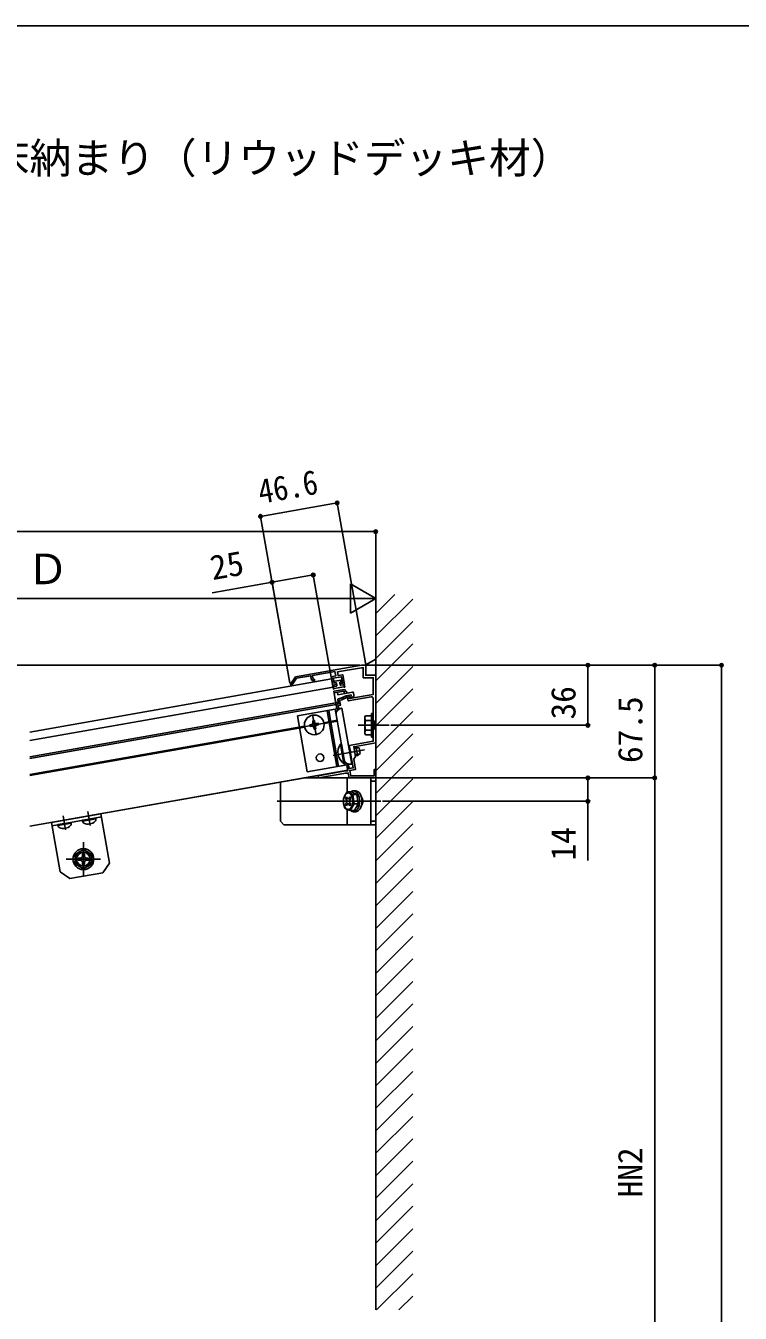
# Model space of a CAD drawing. Units: millimetres, scale not verified. Extents: x -875 to 875, y -1304 to 1297.
# Drawn here: x -438 to -10, y 475 to 1246 of the extents above; entities that cross this region are included whole.
import ezdxf
from ezdxf.enums import TextEntityAlignment as Align

# ---------------------------------------------------------------- set-up
doc = ezdxf.new("R2010")
doc.units = ezdxf.units.MM
doc.header["$LTSCALE"] = 8
for name, color, linetype in [('0-1_USER1', 3, 'Continuous'), ('0-2_YKK_11', 7, 'Continuous'), ('0-3_YKK_12', 2, 'Continuous'), ('0-4_YKK_13', 4, 'Continuous'), ('0-5_YKK_D', 6, 'Continuous'), ('0-6_YKK_ZWAK', 7, 'Continuous'), ('0-7_YSS_K', 3, 'Continuous')]:
    doc.layers.add(name, color=color, linetype=linetype)
doc.styles.add('ＭＳ ゴシック', font='')
doc.styles.get('ＭＳ ゴシック').set_extended_font_data('MS Gothic')

msp = doc.modelspace()

# ---------------------------------------------------------------- linework, layer by layer
at = {"layer": '0-2_YKK_11'}
for points in [[(-265.683, 854.909), (-264.454, 854.048), (-265.028, 853.229), (-266.596, 854.327), (-266.978, 856.494), (-275.44, 855.002), (-278.323, 850.885), (-279.142, 851.458), (-276.022, 855.914)], [(-276.022, 855.914), (-236.662, 862.855), (-234.062, 862.855), (-234.062, 856.855), (-228.062, 856.855), (-228.062, 842.193), (-228.062, 816.341), (-241.211, 814.023), (-240.17, 808.114), (-241.224, 806.608), (-240.13, 800.404), (-243.577, 799.796), (-243.005, 796.555), (-229.062, 796.555), (-229.062, 800.355), (-228.062, 800.355), (-228.062, 795.355), (-244.012, 795.355), (-244.524, 798.255), (-245.983, 798.255), (-262.294, 795.378), (-262.52, 796.659), (-246.097, 799.555), (-244.753, 799.555), (-245.128, 801.679), (-244.617, 802.409), (-244.225, 802.322), (-243.982, 800.943), (-241.52, 801.377), (-243.073, 810.183), (-242.987, 810.384), (-243.082, 810.926), (-243.232, 811.085), (-243.882, 814.77), (-229.562, 817.295), (-229.562, 826.396), (-229.442, 826.58), (-229.442, 827.13), (-229.562, 827.313), (-229.562, 842.944)], [(-230.736, 843.929), (-244.533, 841.496), (-244.926, 843.728), (-248.423, 842.097), (-249.677, 841.876), (-249.138, 838.823), (-250.616, 838.563), (-250.407, 837.381), (-251.392, 837.207), (-251.774, 839.374), (-250.297, 839.634), (-250.748, 842.195), (-249.982, 842.837), (-248.727, 843.059), (-245.575, 844.528), (-244.098, 844.789), (-243.756, 842.852), (-229.562, 845.355), (-229.562, 855.355), (-235.562, 855.355), (-235.562, 861.355), (-236.531, 861.355), (-250.888, 858.823), (-250.506, 856.656), (-247.798, 857.134), (-246.756, 851.225), (-248.972, 850.834), (-249.145, 851.819), (-247.914, 852.036), (-248.609, 855.976), (-253.533, 855.107), (-253.012, 852.153), (-251.781, 852.37), (-251.607, 851.385), (-253.823, 850.994), (-254.691, 855.918), (-251.983, 856.396), (-252.452, 859.055), (-265.993, 856.667), (-265.683, 854.909)]]:
    msp.add_lwpolyline(points, dxfattribs=at)
msp.add_arc((-230.562, 842.944), 1, 360, 99.99998, dxfattribs=at)
at = {"layer": '0-3_YKK_12'}
for p, q in [((-254.465, 854.637), (-435.03, 822.799)), ((-253.597, 849.713), (-435.03, 817.722)), ((-254.465, 854.637), (-253.476, 849.024)), ((-253.163, 847.252), (-251.288, 836.616)), ((-435.03, 807.06), (-251.774, 839.373)), ((-263.75, 820.914), (-265.938, 833.322)), ((-270.699, 826.389), (-435.03, 797.413)), ((-270.595, 825.798), (-435.03, 796.804)), ((-271.049, 826.024), (-258.64, 828.212)), ((-251.109, 829.843), (-259.093, 828.435)), ((-251.005, 829.252), (-258.989, 827.845)), ((-238.562, 826.855), (-219.992, 826.855)), ((-253.503, 808.815), (-234.791, 812.115)), ((-245.384, 803.133), (-244.828, 799.98)), ((-435.03, 766.443), (-244.828, 799.98)), ((-263.521, 796.684), (-435.03, 766.443)), ((-225.062, 781.356), (-287.104, 781.356)), ((-413.734, 764.207), (-415.227, 772.676)), ((-398.962, 766.811), (-400.455, 775.281)), ((-403.031, 736.449), (-403.031, 756.949)), ((-413.281, 746.699), (-392.781, 746.699))]:
    msp.add_line(p, q, dxfattribs=at)
at = {"layer": '0-4_YKK_13'}
for p, q in [((-234.362, 862.855), (-228.062, 866.492)), ((-253.419, 848.732), (-253.419, 849.799)), ((-253.171, 850.094), (-251.483, 850.392)), ((-253.163, 847.252), (-246.706, 848.391)), ((-252.934, 848.638), (-252.924, 848.665)), ((-252.838, 852.894), (-252.769, 852.5)), ((-247.26, 849.816), (-252.694, 848.858)), ((-248.852, 853.902), (-252.595, 853.242)), ((-251.83, 852.361), (-252.421, 852.257)), ((-251.483, 852.118), (-251.24, 850.739)), ((-249.513, 852.465), (-249.27, 851.086)), ((-249.27, 852.813), (-248.679, 852.917)), ((-247.234, 851.141), (-248.922, 850.843)), ((-248.505, 853.658), (-248.435, 853.264)), ((-246.959, 849.692), (-246.978, 849.714)), ((-246.536, 849.946), (-246.9, 850.948)), ((-244.851, 846.179), (-246.706, 848.391)), ((-253.163, 847.252), (-252.035, 840.851)), ((-247.081, 847.309), (-252.99, 846.267)), ((-250.766, 840.567), (-251.455, 840.445)), ((-251.02, 846.615), (-250.759, 845.137)), ((-250.759, 845.137), (-241.896, 846.7)), ((-250.748, 842.195), (-250.523, 840.914)), ((-250.343, 842.774), (-248.866, 843.034)), ((-248.866, 843.034), (-245.714, 844.504)), ((-247.081, 847.309), (-246.82, 845.832)), ((-242.717, 845.032), (-245.714, 844.504)), ((-242.852, 843.485), (-242.717, 845.032)), ((-241.868, 843.659), (-242.852, 843.485)), ((-241.317, 846.295), (-241.057, 844.817)), ((-435.03, 808.075), (-251.948, 840.357)), ((-257.197, 835.574), (-251.293, 802.091)), ((-256.212, 835.748), (-250.308, 802.265)), ((-246.369, 802.959), (-252.273, 836.443)), ((-242.429, 803.654), (-248.333, 837.137)), ((-230.562, 833.855), (-230.562, 819.855)), ((-230.562, 833.855), (-229.562, 833.855)), ((-229.562, 833.855), (-229.562, 819.855)), ((-269.019, 798.965), (-274.923, 832.449)), ((-263.28, 826.886), (-262.296, 827.06)), ((-234.562, 831.855), (-234.129, 832.605)), ((-234.562, 821.855), (-234.562, 831.855)), ((-230.562, 832.605), (-234.131, 832.605)), ((-230.562, 829.741), (-234.115, 829.741)), ((-230.562, 832.605), (-230.562, 821.105)), ((-229.562, 829.455), (-229.062, 829.455)), ((-229.062, 829.455), (-229.062, 824.255)), ((-234.562, 821.855), (-234.129, 821.105)), ((-234.131, 821.105), (-230.562, 821.105)), ((-230.562, 823.968), (-234.115, 823.968)), ((-230.562, 819.855), (-229.562, 819.855)), ((-229.562, 824.255), (-229.062, 824.255)), ((-249.111, 815.581), (-248.61, 815.669)), ((-248.61, 815.669), (-246.561, 804.049)), ((-244.08, 813.015), (-243.588, 813.102)), ((-243.966, 812.371), (-243.474, 812.458)), ((-241.012, 812.892), (-238.363, 813.359)), ((-240.371, 809.257), (-237.722, 809.724)), ((-238.032, 813.27), (-239.845, 813.762)), ((-237.442, 809.921), (-238.977, 808.838)), ((-238.032, 813.27), (-237.442, 809.921)), ((-243.325, 808.736), (-242.833, 808.823)), ((-243.212, 808.091), (-242.719, 808.178)), ((-240.257, 808.612), (-238.977, 808.838)), ((-245.146, 786.831), (-245.146, 795.355)), ((-231.062, 767.355), (-231.062, 795.355)), ((-285.104, 769.355), (-285.104, 792.88)), ((-241.838, 785.437), (-245.058, 786.931)), ((-245.058, 786.931), (-242.565, 786.931)), ((-239.345, 785.437), (-242.565, 786.931)), ((-241.294, 787.605), (-239.987, 787.605)), ((-228.062, 793.355), (-231.062, 793.355)), ((-245.593, 784.02), (-246.099, 783.144)), ((-246.099, 783.144), (-245.572, 782.231)), ((-245.572, 780.478), (-246.099, 779.566)), ((-246.099, 779.566), (-245.593, 778.689)), ((-245.066, 783.108), (-245.593, 784.02)), ((-245.593, 778.689), (-245.066, 779.601)), ((-243.527, 784.02), (-244.054, 783.108)), ((-244.054, 779.601), (-243.527, 778.689)), ((-243.547, 782.231), (-243.021, 783.144)), ((-243.021, 779.566), (-243.547, 780.478)), ((-243.021, 783.144), (-243.527, 784.02)), ((-243.527, 778.689), (-243.021, 779.566)), ((-243.332, 775.778), (-240.975, 779.86)), ((-240.975, 779.86), (-241.838, 785.437)), ((-241.838, 785.437), (-239.345, 785.437)), ((-240.975, 779.86), (-238.482, 779.86)), ((-240.839, 775.778), (-238.482, 779.86)), ((-240.839, 775.778), (-238.482, 779.86)), ((-238.482, 779.86), (-239.345, 785.437)), ((-422.145, 768.715), (-392.6, 773.924)), ((-421.797, 766.745), (-392.253, 771.955)), ((-403.491, 769.973), (-395.787, 771.331)), ((-395.613, 770.854), (-395.787, 771.331)), ((-392.6, 773.924), (-387.391, 744.38)), ((-245.146, 767.355), (-245.146, 776.446)), ((-243.332, 775.778), (-240.839, 775.778)), ((-241.294, 775.105), (-239.987, 775.105)), ((-422.145, 768.715), (-416.935, 739.17)), ((-418.264, 767.368), (-410.559, 768.727)), ((-418.264, 766.86), (-410.385, 768.25)), ((-418.264, 766.86), (-418.264, 767.368)), ((-418.264, 766.86), (-417.985, 766.095)), ((-410.385, 768.25), (-410.559, 768.727)), ((-410.385, 768.25), (-410.385, 767.435)), ((-403.491, 769.465), (-395.613, 770.854)), ((-403.491, 769.465), (-403.491, 769.973)), ((-403.491, 769.465), (-403.213, 768.699)), ((-395.613, 770.854), (-395.613, 770.039)), ((-285.104, 769.355), (-283.104, 767.355)), ((-283.104, 767.355), (-228.062, 767.355)), ((-228.062, 769.355), (-231.062, 769.355)), ((-404.891, 746.079), (-406.131, 746.079)), ((-401.171, 747.319), (-399.931, 747.319)), ((-391.447, 738.588), (-387.391, 744.38)), ((-411.143, 735.115), (-416.935, 739.17)), ((-411.143, 735.115), (-391.447, 738.588))]:
    msp.add_line(p, q, dxfattribs=at)
for points in [[(-248.333, 837.137), (-252.273, 836.443), (-274.923, 832.449)], [(-266.408, 827.35), (-267.393, 827.176), (-267.22, 826.191), (-266.235, 826.365)], [(-264.612, 828.682), (-264.786, 829.667), (-265.771, 829.493), (-265.597, 828.508)], [(-265.076, 825.554), (-264.903, 824.569), (-263.918, 824.743), (-264.092, 825.727)], [(-262.296, 827.06), (-262.469, 828.044), (-263.454, 827.871)], [(-249.111, 815.581), (-247.062, 803.96), (-246.561, 804.049)], [(-241.126, 813.536), (-239.845, 813.762), (-238.977, 808.838)], [(-242.429, 803.654), (-246.369, 802.959), (-269.019, 798.965)], [(-228.062, 767.355), (-228.062, 795.355), (-271.068, 795.355)], [(-245.058, 786.931), (-246.601, 784.89), (-247.415, 782.849)], [(-245.058, 786.931), (-243.813, 786.184), (-241.838, 785.437), (-241.771, 782.649), (-240.975, 779.86), (-242.519, 777.819), (-243.332, 775.778)], [(-243.332, 775.778), (-245.307, 776.525), (-246.552, 777.272), (-247.348, 780.06), (-247.415, 782.849)], [(-403.651, 748.559), (-403.651, 749.799), (-402.411, 749.799), (-402.411, 748.559)], [(-406.131, 746.079), (-406.131, 747.319), (-404.891, 747.319)], [(-402.411, 744.839), (-402.411, 743.599), (-403.651, 743.599), (-403.651, 744.839)], [(-399.931, 747.319), (-399.931, 746.079), (-401.171, 746.079)]]:
    msp.add_lwpolyline(points, dxfattribs=at)
msp.add_lwpolyline([(-403.031, 752.473), (-398.031, 749.586), (-398.031, 743.812), (-403.031, 740.926), (-408.031, 743.812), (-408.031, 749.586)], close=True, dxfattribs=at)
for centre, radius in [((-264.844, 827.118), 5.9), ((-261.371, 807.422), 2.3), ((-403.031, 746.699), 6.25), ((-403.031, 746.699), 5), ((-403.031, 746.699), 4.05)]:
    msp.add_circle(centre, radius, dxfattribs=at)
for centre, radius, start, end in [((-253.119, 849.799), 0.3, 100, 180), ((-253.169, 848.724), 0.25, 177.958, 340), ((-252.642, 848.563), 0.3, 100, 160), ((-252.543, 852.946), 0.3, 100, 190), ((-252.473, 852.552), 0.3, 190, 280), ((-251.778, 852.066), 0.3, 10, 100), ((-251.535, 850.687), 0.3, 280, 10), ((-249.218, 852.517), 0.3, 100, 190), ((-248.974, 851.139), 0.3, 190, 280), ((-248.8, 853.606), 0.3, 10, 100), ((-248.731, 853.212), 0.3, 280, 10), ((-247.207, 849.521), 0.3, 40, 100), ((-247.182, 850.845), 0.3, 20, 100), ((-246.768, 849.852), 0.25, 220, 22.042), ((-251.542, 840.938), 0.5, 190, 280), ((-250.818, 840.862), 0.3, 280, 10), ((-250.256, 842.281), 0.5, 100, 190), ((-241.809, 846.208), 0.5, 10, 100), ((-242.041, 844.644), 1, 280, 10), ((-266.582, 828.335), 1, 280, 10), ((-266.061, 825.38), 1, 10, 100), ((-263.628, 828.856), 1, 190, 280), ((-263.107, 825.901), 1, 100, 190), ((-232.006, 831.185), 2.556, 146.25178, 214.38425), ((-225.009, 826.855), 9.553, 162.41205, 197.58795), ((-232.006, 822.524), 2.556, 145.61575, 213.74822), ((-242.432, 810.767), 8.232, 144.2189, 235.7811), ((-417.139, 766.403), 0.9, 200, 247.94412), ((-415.036, 771.593), 6.5, 247.94412, 312.05588), ((-411.285, 767.435), 0.9, 312.05588, 360), ((-402.367, 769.007), 0.9, 200, 247.94412), ((-400.264, 774.197), 6.5, 247.94412, 312.05588), ((-396.513, 770.039), 0.9, 312.05588, 360), ((-404.891, 748.559), 1.24, 270, 0), ((-401.171, 748.559), 1.24, 180, 270), ((-404.891, 744.839), 1.24, 0, 90), ((-401.171, 744.839), 1.24, 90, 180)]:
    msp.add_arc(centre, radius, start, end, dxfattribs=at)
for centre, major_axis, ratio, start_param, end_param in [((-247.812, 834.183), (-3.939, -0.695), 0.75, 4.712389, 6.2831853), ((-242.95, 806.608), (-3.939, -0.695), 0.75, 0, 1.5707963), ((-241.294, 781.355), (0, 6.25), 0.57735, 6.2831853, 6.7516024), ((-241.294, 781.355), (0, 6.25), 0.57735, 3.1415927, 6.2831853), ((-239.987, 781.355), (0, 6.25), 0.57735, 3.1415927, 6.2831853), ((-246.079, 781.355), (0, 1.24), 0.57735, 3.9269908, 5.4977871), ((-244.56, 783.985), (0, 1.24), 0.57735, 2.3561945, 3.9269908), ((-244.56, 778.724), (0, 1.24), 0.57735, 5.4977871, 7.0685835), ((-243.041, 781.355), (0, 1.24), 0.57735, 0.7853982, 2.3561945), ((-237.538, 781.355), (0, 3), 0.57735, 3.6352614, 5.7895166), ((-238.104, 781.355), (0, -3.25), 0.707107, 0.6578624, 2.4837303), ((-241.294, 781.355), (0, 6.25), 0.57735, 2.6731756, 3.1415927)]:
    msp.add_ellipse(centre, major_axis=major_axis, ratio=ratio, start_param=start_param, end_param=end_param, dxfattribs=at)
msp.add_ellipse((-244.56, 781.355), major_axis=(0, 5), ratio=0.57735, dxfattribs=at)
at = {"layer": '0-5_YKK_D'}
for p, q in [((-297.008, 951.941), (-251.116, 960.033)), ((-234.236, 864.298), (-251.29, 961.018)), ((-279.398, 852.07), (-297.182, 952.926)), ((-228.062, 942.855), (-707, 942.855)), ((-228.062, 857.555), (-228.062, 943.855)), ((-254.639, 855.622), (-265.616, 917.875)), ((-279.398, 852.07), (-290.236, 913.534)), ((-228.062, 902.855), (-243.217, 911.605)), ((-243.217, 911.605), (-243.217, 894.105)), ((-245.562, 902.855), (-599.5, 902.855)), ((-228.062, 902.855), (-258.373, 902.855)), ((-228.062, 902.855), (-243.217, 894.105)), ((-228.062, 857.555), (-228.062, 903.855)), ((-234.062, 863.313), (-234.343, 864.905)), ((-237.636, 862.855), (-828, 862.855)), ((-233.362, 862.855), (-60.062, 862.855)), ((-233.362, 862.855), (-100.062, 862.855)), ((-233.362, 862.855), (-20.062, 862.855)), ((-101.062, 862.855), (-101.062, 826.855)), ((-61.062, 795.355), (-61.062, 862.855)), ((-21.062, 0.8), (-21.062, 862.855)), ((-218.992, 826.855), (-100.062, 826.855)), ((-227.362, 795.355), (-60.062, 795.355)), ((-227.362, 795.355), (-60.062, 795.355)), ((-227.062, 795.355), (-100.062, 795.355)), ((-61.062, 345.3), (-61.062, 795.355)), ((-224.062, 781.356), (-100.062, 781.356))]:
    msp.add_line(p, q, dxfattribs=at)
for points in [[(-265.442, 916.89), (-290.063, 912.549), (-325.945, 906.222)], [(-101.062, 795.355), (-101.062, 781.356), (-101.062, 745.943)]]:
    msp.add_lwpolyline(points, dxfattribs=at)
for centre in [(-251.116, 960.033), (-297.008, 951.941), (-228.062, 942.855), (-265.442, 916.89), (-290.063, 912.549), (-101.062, 862.855), (-61.062, 862.855), (-21.062, 862.855), (-101.062, 826.855), (-101.062, 795.355), (-61.062, 795.355), (-61.062, 795.355), (-101.062, 781.356)]:
    msp.add_circle(centre, 1.075, dxfattribs=at)
at = {"layer": '0-6_YKK_ZWAK'}
msp.add_line((-875, 1245.8), (875, 1245.8), dxfattribs=at)
at = {"layer": '0-7_YSS_K'}
for p, q in [((-228.062, 893.829), (-216.692, 905.198)), ((-228.062, 880.358), (-205.923, 902.497)), ((-228.062, 866.888), (-205.923, 889.027)), ((-228.062, 853.417), (-205.923, 875.557)), ((-228.062, 871.507), (-228.062, 476.712)), ((-228.062, 839.947), (-205.923, 862.086)), ((-228.062, 826.477), (-205.923, 848.616)), ((-228.062, 813.006), (-205.923, 835.145)), ((-228.062, 799.536), (-205.923, 821.675)), ((-228.062, 786.065), (-205.923, 808.205)), ((-228.062, 772.595), (-205.923, 794.734)), ((-228.062, 759.125), (-205.923, 781.264)), ((-228.062, 745.654), (-205.923, 767.794)), ((-228.062, 732.184), (-205.923, 754.323)), ((-228.062, 718.714), (-205.923, 740.853)), ((-228.062, 705.243), (-205.923, 727.382)), ((-228.062, 691.773), (-205.923, 713.912)), ((-228.062, 678.302), (-205.923, 700.442)), ((-228.062, 664.832), (-205.923, 686.971)), ((-228.062, 651.362), (-205.923, 673.501)), ((-228.062, 637.891), (-205.923, 660.03)), ((-228.062, 624.421), (-205.923, 646.56)), ((-228.062, 610.95), (-205.923, 633.09)), ((-228.062, 597.48), (-205.923, 619.619)), ((-228.062, 584.01), (-205.923, 606.149)), ((-228.062, 570.539), (-205.923, 592.679)), ((-228.062, 557.069), (-205.923, 579.208)), ((-228.062, 543.599), (-205.923, 565.738)), ((-228.062, 530.128), (-205.923, 552.267)), ((-228.062, 516.658), (-205.923, 538.797)), ((-228.062, 503.187), (-205.923, 525.327)), ((-228.062, 489.717), (-205.923, 511.856)), ((-227.596, 476.712), (-205.923, 498.386)), ((-214.126, 476.712), (-205.923, 484.915))]:
    msp.add_line(p, q, dxfattribs=at)

# ---------------------------------------------------------------- texts
at = {"layer": '0-1_USER1', "style": 'ＭＳ ゴシック'}
msp.add_text('■ソラリア テラス囲い片入隅 床納まり（リウッドデッキ材）', height=18.33, dxfattribs=at).set_placement((-810.256, 1151.925), align=Align.BOTTOM_LEFT)
at = {"layer": '0-5_YKK_D', "style": 'ＭＳ ゴシック', "width": 0.9}
msp.add_text('46.6', height=14.66, rotation=10, dxfattribs=at).set_placement((-296.288, 955.115), align=Align.BOTTOM_LEFT)
at = {"layer": '0-5_YKK_D', "style": 'ＭＳ ゴシック'}
msp.add_text('Ｄ', height=18.33, dxfattribs=at).set_placement((-436.878, 905.855), align=Align.BOTTOM_LEFT)
for s, rotation, p in [('25', 10, (-324.967, 909.441)), ('36', 90, (-104.062, 830.366)), ('67.5', 90, (-64.062, 804.275)), ('14', 90, (-104.062, 745.875)), ('HN2', 90, (-64.062, 544.134))]:
    msp.add_text(s, height=14.66, rotation=rotation, dxfattribs=at).set_placement(p, align=Align.BOTTOM_LEFT)

doc.saveas('drawing.dxf')
